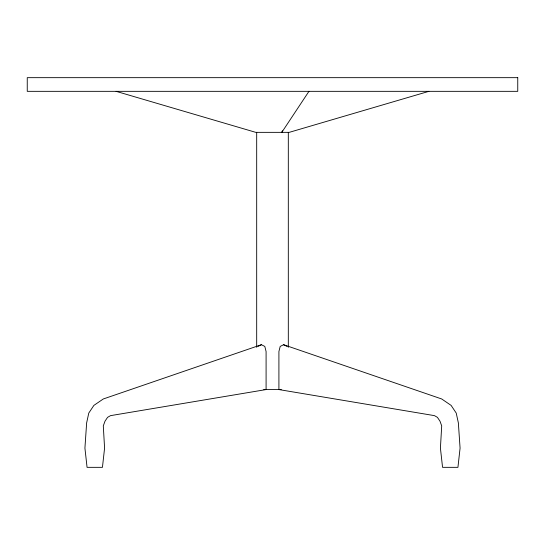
<?xml version="1.0" encoding="UTF-8"?>
<svg xmlns="http://www.w3.org/2000/svg" width="545" height="545" viewBox="0 0 545 545"><rect width="100%" height="100%" fill="white"/><g stroke="black" fill="none" stroke-linecap="round" stroke-linejoin="round"><path stroke-width="0.82" d="M282.399 130.773L281.806 132.353L308.954 91.335M257.976 346.416L261.389 344.713L264.809 346.416L266.089 351.545L266.089 389.573L110.56 415.637L107.569 417.347L105.008 421.19L103.298 425.89L104.579 448.113L102.446 467.338L87.064 467.338L84.925 448.113L86.635 422.9L88.774 413.076L93.897 405.385L103.298 398.974L261.389 344.713M283.611 344.713L280.191 346.416L278.911 351.545L278.911 389.573L434.44 415.637L437.431 417.347L439.992 421.19L441.702 425.89L440.421 448.113L442.554 467.338L457.936 467.338L460.075 448.113L458.365 422.9L456.226 413.076L451.103 405.385L441.702 398.974L283.611 344.713L287.024 346.416M428.908 91.335L289.238 132.353L255.762 132.353L116.092 91.335M263.739 389.573L281.261 389.573M288.312 132.353L288.312 347.301M256.688 132.353L256.688 347.301M517.75 77.663L27.25 77.663L27.25 91.335L517.75 91.335L517.75 77.663"/></g></svg>
